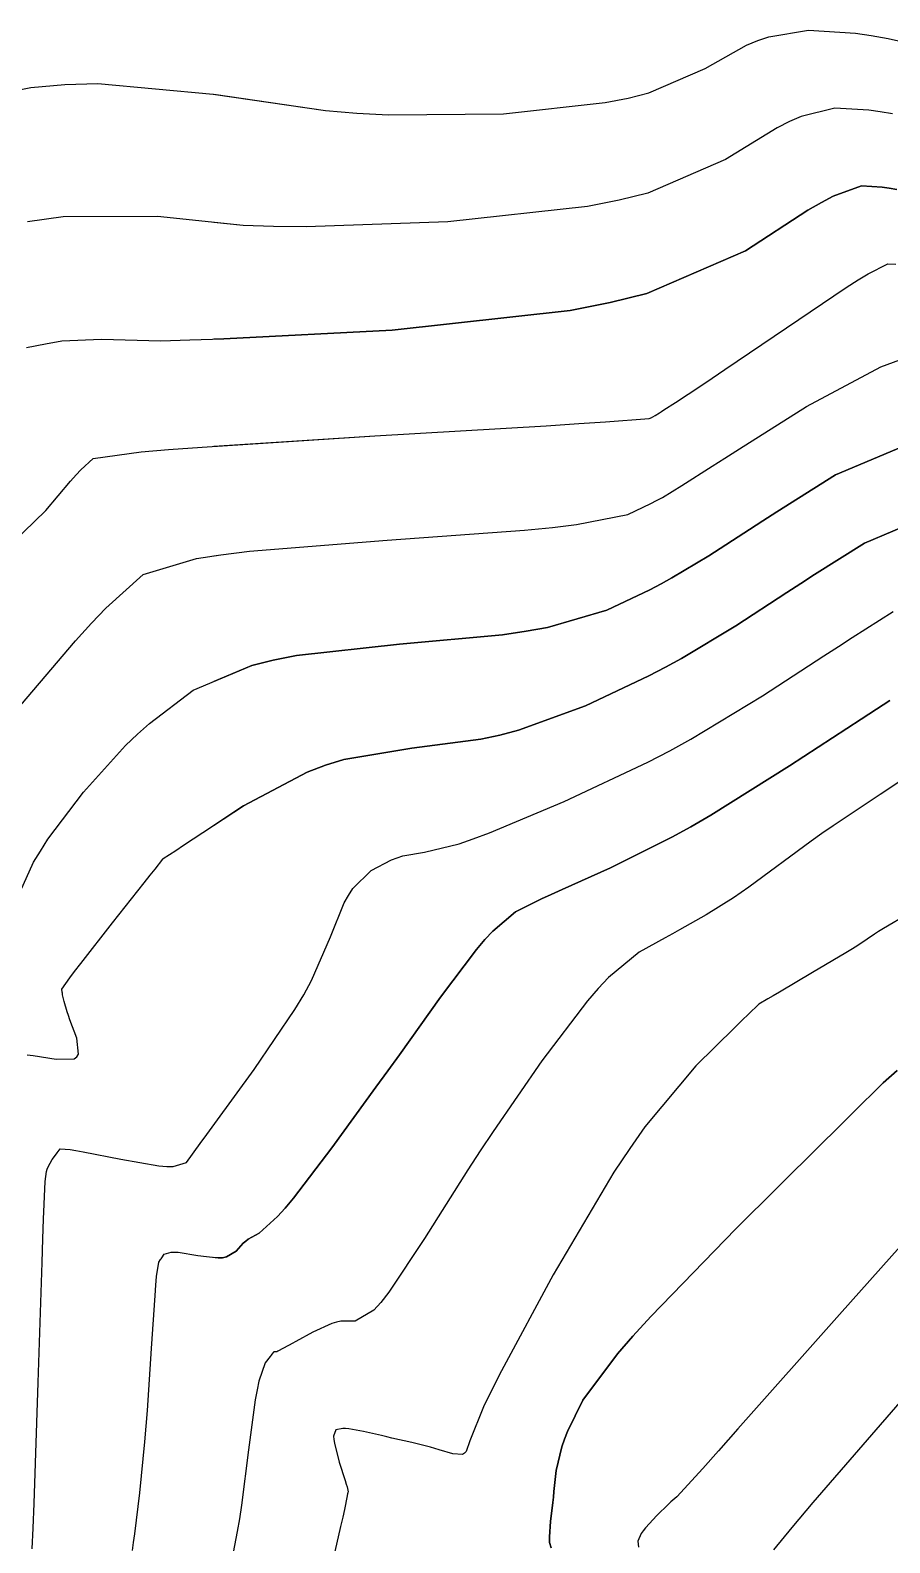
# Model space of a CAD drawing. Header units: metres. Extents: x 837475 to 838479, y 1189012 to 1191015.
# Drawn here: x 837818.6 to 837848.2, y 1190020.9 to 1190073 of the extents above; entities that cross this region are included whole.
import ezdxf

# ---------------------------------------------------------------- set-up
doc = ezdxf.new("R2010")
doc.units = ezdxf.units.M
doc.header["$LTSCALE"] = 0.3
doc.layers.add('COTAS 10', color=1, linetype='Continuous')
doc.layers.add('COTAS INT', color=252, linetype='Continuous')

msp = doc.modelspace()

# ---------------------------------------------------------------- linework, layer by layer
at = {"layer": 'COTAS 10'}
for points, elevation in [([(837814.265, 1190070.139), (837818.628, 1190071.002), (837819.791, 1190071.101), (837820.934, 1190071.14), (837824.899, 1190070.773), (837828.767, 1190070.205), (837829.849, 1190070.117), (837830.936, 1190070.059), (837834.899, 1190070.098), (837838.394, 1190070.479), (837839.185, 1190070.637), (837839.899, 1190070.817), (837841.841, 1190071.656), (837843.263, 1190072.457), (837843.65, 1190072.614), (837844.034, 1190072.742), (837845.394, 1190072.97), (837847.007, 1190072.868), (837847.549, 1190072.79), (837848.133, 1190072.689), (837850.59, 1190072.141)], 1770), ([(837824.923, 1190070.769), (837828.767, 1190070.205), (837829.849, 1190070.117), (837830.936, 1190070.059), (837834.899, 1190070.098), (837838.394, 1190070.479), (837839.185, 1190070.637), (837839.899, 1190070.817), (837841.841, 1190071.656), (837843.263, 1190072.457), (837843.65, 1190072.614), (837844.034, 1190072.742), (837845.394, 1190072.97), (837847.007, 1190072.868), (837847.549, 1190072.79), (837848.133, 1190072.689), (837850.59, 1190072.141)], 1770), ([(837818.156, 1190043.093), (837818.722, 1190044.334), (837818.953, 1190044.722), (837819.216, 1190045.128), (837820.438, 1190046.751), (837821.889, 1190048.351), (837822.298, 1190048.743), (837822.709, 1190049.112), (837824.217, 1190050.26), (837826.234, 1190051.113), (837826.967, 1190051.296), (837827.774, 1190051.456), (837831.317, 1190051.843), (837834.865, 1190052.166), (837835.675, 1190052.286), (837836.411, 1190052.42), (837838.448, 1190053.013), (837839.93, 1190053.714), (837840.317, 1190053.915), (837840.693, 1190054.12), (837841.963, 1190054.887), (837843.363, 1190055.793), (837843.821, 1190056.086), (837844.309, 1190056.398), (837846.324, 1190057.674), (837848.863, 1190058.742)], 1780), ([(837848.863, 1190058.742), (837846.324, 1190057.674), (837844.309, 1190056.398), (837843.821, 1190056.086), (837843.363, 1190055.793), (837841.963, 1190054.887), (837840.693, 1190054.12), (837840.317, 1190053.915), (837839.93, 1190053.714), (837838.448, 1190053.013), (837836.411, 1190052.42), (837835.675, 1190052.286), (837834.865, 1190052.166), (837831.317, 1190051.843), (837827.774, 1190051.456), (837826.967, 1190051.296), (837826.234, 1190051.113), (837824.923, 1190050.559)], 1780), ([(837848.838, 1190042.566), (837847.976, 1190042.052), (837847.806, 1190041.949), (837847.667, 1190041.862), (837847.412, 1190041.687), (837847.088, 1190041.472), (837846.905, 1190041.36), (837846.682, 1190041.224), (837845.536, 1190040.543), (837844.394, 1190039.871), (837844.173, 1190039.74), (837843.992, 1190039.634), (837843.682, 1190039.451), (837843.325, 1190039.11), (837843.114, 1190038.904), (837842.856, 1190038.65), (837841.521, 1190037.326), (837839.763, 1190035.226), (837839.239, 1190034.482), (837838.698, 1190033.667), (837836.607, 1190030.136), (837834.829, 1190026.831), (837834.485, 1190026.159), (837834.205, 1190025.592), (837833.732, 1190024.42), (837833.609, 1190024.057), (837833.551, 1190023.999), (837833.483, 1190023.96), (837833.147, 1190023.977), (837832.684, 1190024.12), (837832.536, 1190024.162), (837832.379, 1190024.204), (837831.736, 1190024.362), (837831.057, 1190024.52), (837830.876, 1190024.562), (837830.698, 1190024.603), (837830.081, 1190024.743), (837829.571, 1190024.834), (837829.461, 1190024.844), (837829.363, 1190024.847), (837829.122, 1190024.804), (837829.047, 1190024.58), (837829.054, 1190024.47), (837829.073, 1190024.339), (837829.244, 1190023.693), (837829.443, 1190023.061), (837829.48, 1190022.939), (837829.509, 1190022.84), (837829.549, 1190022.674), (837829.538, 1190022.643), (837829.534, 1190022.628), (837829.531, 1190022.612), (837829.52, 1190022.529), (837829.42, 1190022.059), (837829.361, 1190021.798), (837829.289, 1190021.48), (837828.914, 1190019.856)], 1790), ([(837848.838, 1190042.566), (837847.976, 1190042.052), (837847.806, 1190041.949), (837847.667, 1190041.862), (837847.412, 1190041.687), (837847.088, 1190041.472), (837846.905, 1190041.36), (837846.682, 1190041.224), (837845.536, 1190040.543), (837844.394, 1190039.871), (837844.173, 1190039.74), (837843.992, 1190039.634), (837843.682, 1190039.451), (837843.325, 1190039.11), (837843.114, 1190038.904), (837842.856, 1190038.65), (837841.521, 1190037.326), (837839.763, 1190035.226), (837839.239, 1190034.482), (837838.698, 1190033.667), (837836.607, 1190030.136), (837834.829, 1190026.831), (837834.485, 1190026.159), (837834.205, 1190025.592), (837833.732, 1190024.42), (837833.609, 1190024.057), (837833.551, 1190023.999), (837833.483, 1190023.96), (837833.147, 1190023.977), (837832.684, 1190024.12), (837832.536, 1190024.162), (837832.379, 1190024.204), (837831.736, 1190024.362), (837831.057, 1190024.52), (837830.876, 1190024.562), (837830.698, 1190024.603), (837830.081, 1190024.743), (837829.571, 1190024.834), (837829.461, 1190024.844), (837829.363, 1190024.847), (837829.122, 1190024.804), (837829.047, 1190024.58), (837829.054, 1190024.47), (837829.073, 1190024.339), (837829.244, 1190023.693), (837829.443, 1190023.061), (837829.48, 1190022.939), (837829.509, 1190022.84), (837829.549, 1190022.674), (837829.538, 1190022.643), (837829.534, 1190022.628), (837829.531, 1190022.612), (837829.52, 1190022.529), (837829.42, 1190022.059), (837829.361, 1190021.798), (837829.289, 1190021.48), (837828.914, 1190019.856)], 1790)]:
    msp.add_lwpolyline(points, dxfattribs=dict(at, elevation=elevation))
at = {"layer": 'COTAS INT'}
for points, elevation in [([(837848.285, 1190070.088), (837847.862, 1190070.161), (837847.47, 1190070.218), (837846.304, 1190070.291), (837845.136, 1190070.001), (837844.743, 1190069.828), (837844.319, 1190069.616), (837842.533, 1190068.519), (837839.862, 1190067.365), (837838.879, 1190067.117), (837837.79, 1190066.9), (837832.982, 1190066.375), (837828.104, 1190066.207), (837826.973, 1190066.215), (837825.936, 1190066.246), (837822.982, 1190066.556), (837819.735, 1190066.546), (837818.513, 1190066.375)], 1772), ([(837848.285, 1190070.088), (837847.862, 1190070.161), (837847.47, 1190070.218), (837846.304, 1190070.291), (837845.136, 1190070.001), (837844.743, 1190069.828), (837844.319, 1190069.616), (837842.533, 1190068.519), (837839.862, 1190067.365), (837838.879, 1190067.117), (837837.79, 1190066.9), (837832.982, 1190066.375), (837828.104, 1190066.207), (837826.973, 1190066.215), (837825.936, 1190066.246), (837824.923, 1190066.352)], 1772), ([(837818.479, 1190062.047), (837819.129, 1190062.18), (837819.696, 1190062.278), (837821.064, 1190062.34), (837823.105, 1190062.287), (837824.096, 1190062.312), (837825.273, 1190062.355), (837831.064, 1190062.653), (837837.187, 1190063.321), (837838.572, 1190063.597), (837839.824, 1190063.913), (837843.226, 1190065.383), (837845.374, 1190066.775), (837845.836, 1190067.043), (837846.239, 1190067.259), (837847.215, 1190067.612), (837847.934, 1190067.567), (837848.176, 1190067.532), (837848.436, 1190067.487)], 1774), ([(837848.436, 1190067.487), (837848.176, 1190067.532), (837847.934, 1190067.567), (837847.215, 1190067.612), (837846.239, 1190067.259), (837845.836, 1190067.043), (837845.374, 1190066.775), (837843.226, 1190065.383), (837839.824, 1190063.913), (837838.572, 1190063.597), (837837.187, 1190063.321), (837831.064, 1190062.653), (837825.273, 1190062.355), (837824.923, 1190062.342)], 1774), ([(837817.996, 1190055.325), (837819.137, 1190056.44), (837819.995, 1190057.455), (837820.183, 1190057.664), (837820.348, 1190057.842), (837820.768, 1190058.227), (837822.423, 1190058.458), (837823.368, 1190058.539), (837824.525, 1190058.627), (837830.461, 1190059.008), (837836.36, 1190059.36), (837837.493, 1190059.431), (837838.41, 1190059.49), (837839.912, 1190059.605), (837839.996, 1190059.644), (837840.018, 1190059.656), (837840.039, 1190059.667), (837840.111, 1190059.711), (837840.26, 1190059.806), (837840.33, 1190059.85), (837840.412, 1190059.902), (837840.812, 1190060.155), (837841.691, 1190060.735), (837842.074, 1190060.993), (837842.519, 1190061.294), (837844.631, 1190062.734), (837846.694, 1190064.115), (837847.107, 1190064.379), (837847.451, 1190064.592), (837848.125, 1190064.934), (837848.397, 1190064.917)], 1776), ([(837824.923, 1190058.653), (837830.461, 1190059.008), (837836.36, 1190059.36), (837837.493, 1190059.431), (837838.41, 1190059.49), (837839.912, 1190059.605), (837839.996, 1190059.644), (837840.018, 1190059.656), (837840.039, 1190059.667), (837840.111, 1190059.711), (837840.26, 1190059.806), (837840.33, 1190059.85), (837840.412, 1190059.902), (837840.812, 1190060.155), (837841.691, 1190060.735), (837842.074, 1190060.993), (837842.519, 1190061.294), (837844.631, 1190062.734), (837846.694, 1190064.115), (837847.107, 1190064.379), (837847.451, 1190064.592), (837848.125, 1190064.934), (837848.397, 1190064.917)], 1776), ([(837817.69, 1190049.04), (837820.166, 1190051.957), (837820.716, 1190052.564), (837821.207, 1190053.085), (837822.492, 1190054.244), (837824.329, 1190054.786), (837825.167, 1190054.918), (837826.149, 1190055.042), (837830.889, 1190055.425), (837835.613, 1190055.763), (837836.584, 1190055.859), (837837.41, 1190055.955), (837839.18, 1190056.309), (837839.963, 1190056.679), (837840.167, 1190056.786), (837840.366, 1190056.894), (837841.037, 1190057.299), (837842.082, 1190057.97), (837842.516, 1190058.246), (837843.013, 1190058.561), (837845.33, 1190060.026), (837847.887, 1190061.382), (837848.535, 1190061.63)], 1778), ([(837824.923, 1190054.88), (837825.167, 1190054.918), (837826.149, 1190055.042), (837830.889, 1190055.425), (837835.613, 1190055.763), (837836.584, 1190055.859), (837837.41, 1190055.955), (837839.18, 1190056.309), (837839.963, 1190056.679), (837840.167, 1190056.786), (837840.366, 1190056.894), (837841.037, 1190057.299), (837842.082, 1190057.97), (837842.516, 1190058.246), (837843.013, 1190058.561), (837845.33, 1190060.026), (837847.887, 1190061.382), (837848.535, 1190061.63)], 1778), ([(837818.496, 1190037.705), (837818.701, 1190037.686), (837819.498, 1190037.563), (837820.118, 1190037.574), (837820.212, 1190037.639), (837820.272, 1190037.73), (837820.209, 1190038.282), (837819.97, 1190038.918), (837819.919, 1190039.063), (837819.874, 1190039.193), (837819.77, 1190039.55), (837819.721, 1190039.778), (837819.712, 1190039.826), (837819.705, 1190039.869), (837819.696, 1190039.973), (837819.965, 1190040.36), (837820.133, 1190040.582), (837820.342, 1190040.853), (837821.436, 1190042.246), (837822.53, 1190043.626), (837822.739, 1190043.89), (837822.907, 1190044.103), (837823.175, 1190044.443), (837823.18, 1190044.453), (837823.186, 1190044.461), (837823.613, 1190044.745), (837823.88, 1190044.921), (837824.211, 1190045.139), (837825.942, 1190046.277), (837828.14, 1190047.441), (837828.766, 1190047.675), (837829.399, 1190047.871), (837831.745, 1190048.26), (837834.117, 1190048.569), (837834.766, 1190048.714), (837835.412, 1190048.885), (837837.716, 1190049.717), (837839.898, 1190050.749), (837840.466, 1190051.045), (837841.019, 1190051.347), (837842.889, 1190052.475), (837844.645, 1190053.616), (837845.126, 1190053.926), (837845.605, 1190054.234), (837847.319, 1190055.323), (837849.269, 1190056.143)], 1782), ([(837849.269, 1190056.143), (837847.319, 1190055.323), (837845.605, 1190054.234), (837845.126, 1190053.926), (837844.645, 1190053.616), (837842.889, 1190052.475), (837841.019, 1190051.347), (837840.466, 1190051.045), (837839.898, 1190050.749), (837837.716, 1190049.717), (837835.412, 1190048.885), (837834.766, 1190048.714), (837834.117, 1190048.569), (837831.745, 1190048.26), (837829.399, 1190047.871), (837828.766, 1190047.675), (837828.14, 1190047.441), (837825.942, 1190046.277), (837824.923, 1190045.607)], 1782), ([(837818.671, 1190020.704), (837818.704, 1190021.418), (837818.738, 1190022.265), (837818.882, 1190026.434), (837819.015, 1190030.559), (837819.042, 1190031.379), (837819.065, 1190032.058), (837819.115, 1190033.345), (837819.166, 1190033.69), (837819.191, 1190033.775), (837819.22, 1190033.855), (837819.361, 1190034.107), (837819.506, 1190034.298), (837819.538, 1190034.34), (837819.565, 1190034.377), (837819.631, 1190034.469), (837819.976, 1190034.452), (837820.179, 1190034.42), (837820.429, 1190034.375), (837821.72, 1190034.114), (837823.037, 1190033.891), (837823.305, 1190033.871), (837823.529, 1190033.868), (837823.987, 1190034.007), (837824.454, 1190034.652), (837824.684, 1190034.969), (837824.958, 1190035.345), (837826.313, 1190037.202), (837827.715, 1190039.27), (837828.018, 1190039.779), (837828.284, 1190040.262), (837828.94, 1190041.775), (837829.408, 1190042.936), (837829.556, 1190043.196), (837829.711, 1190043.429), (837830.34, 1190044.05), (837831.036, 1190044.419), (837831.233, 1190044.493), (837831.433, 1190044.555), (837832.173, 1190044.678), (837833.37, 1190044.972), (837833.857, 1190045.142), (837834.413, 1190045.35), (837836.984, 1190046.422), (837839.865, 1190047.784), (837840.616, 1190048.175), (837841.346, 1190048.573), (837843.815, 1190050.063), (837845.926, 1190051.44), (837846.431, 1190051.767), (837846.902, 1190052.07), (837848.313, 1190052.972)], 1784), ([(837824.923, 1190035.298), (837824.958, 1190035.345), (837826.313, 1190037.202), (837827.715, 1190039.27), (837828.018, 1190039.779), (837828.284, 1190040.262), (837828.94, 1190041.775), (837829.408, 1190042.936), (837829.556, 1190043.196), (837829.711, 1190043.429), (837830.34, 1190044.05), (837831.036, 1190044.419), (837831.233, 1190044.493), (837831.433, 1190044.555), (837832.173, 1190044.678), (837833.37, 1190044.972), (837833.857, 1190045.142), (837834.413, 1190045.35), (837836.984, 1190046.422), (837839.865, 1190047.784), (837840.616, 1190048.175), (837841.346, 1190048.573), (837843.815, 1190050.063), (837845.926, 1190051.44), (837846.431, 1190051.767), (837846.902, 1190052.07), (837848.313, 1190052.972)], 1784), ([(837822.124, 1190020.65), (837822.163, 1190020.921), (837822.204, 1190021.228), (837822.373, 1190022.636), (837822.549, 1190024.396), (837822.594, 1190024.926), (837822.637, 1190025.474), (837822.782, 1190027.606), (837822.902, 1190029.431), (837822.93, 1190029.786), (837822.955, 1190030.075), (837823.027, 1190030.576), (837823.091, 1190030.662), (837823.111, 1190030.691), (837823.132, 1190030.721), (837823.218, 1190030.846), (837823.452, 1190030.923), (837823.567, 1190030.922), (837823.703, 1190030.913), (837824.378, 1190030.8), (837825.076, 1190030.718), (837825.227, 1190030.728), (837825.36, 1190030.752), (837825.688, 1190030.955), (837825.938, 1190031.23), (837826.021, 1190031.299), (837826.111, 1190031.365), (837826.485, 1190031.577), (837827.122, 1190032.144), (837827.376, 1190032.434), (837827.665, 1190032.781), (837828.991, 1190034.513), (837830.506, 1190036.591), (837830.914, 1190037.155), (837831.317, 1190037.714), (837832.73, 1190039.696), (837833.967, 1190041.333), (837834.258, 1190041.675), (837834.526, 1190041.969), (837835.312, 1190042.63), (837836.204, 1190043.074), (837836.539, 1190043.231), (837836.913, 1190043.403), (837838.582, 1190044.148), (837840.695, 1190045.197), (837841.348, 1190045.561), (837842.03, 1190045.956), (837844.741, 1190047.651), (837847.208, 1190049.263), (837847.736, 1190049.607), (837848.198, 1190049.907)], 1786), ([(837848.198, 1190049.907), (837847.736, 1190049.607), (837847.208, 1190049.263), (837844.741, 1190047.651), (837842.03, 1190045.956), (837841.348, 1190045.561), (837840.695, 1190045.197), (837838.582, 1190044.148), (837836.913, 1190043.403), (837836.539, 1190043.231), (837836.204, 1190043.074), (837835.312, 1190042.63), (837834.526, 1190041.969), (837834.258, 1190041.675), (837833.967, 1190041.333), (837832.73, 1190039.696), (837831.317, 1190037.714), (837830.914, 1190037.155), (837830.506, 1190036.591), (837828.991, 1190034.513), (837827.665, 1190032.781), (837827.376, 1190032.434), (837827.122, 1190032.144), (837826.485, 1190031.577), (837826.111, 1190031.365), (837826.021, 1190031.299), (837825.938, 1190031.23), (837825.688, 1190030.955), (837825.36, 1190030.752), (837825.227, 1190030.728), (837825.076, 1190030.718), (837824.923, 1190030.736)], 1786), ([(837849.299, 1190047.617), (837847.856, 1190046.672), (837846.246, 1190045.594), (837845.853, 1190045.321), (837845.481, 1190045.059), (837843.34, 1190043.475), (837843.073, 1190043.29), (837842.808, 1190043.112), (837841.872, 1190042.532), (837840.959, 1190042.011), (837840.708, 1190041.87), (837840.458, 1190041.731), (837839.563, 1190041.24), (837838.508, 1190040.373), (837838.158, 1190039.997), (837837.782, 1190039.562), (837836.213, 1190037.498), (837834.54, 1190035.073), (837834.098, 1190034.409), (837833.666, 1190033.749), (837832.18, 1190031.393), (837830.947, 1190029.536), (837830.674, 1190029.19), (837830.43, 1190028.918), (837829.795, 1190028.541), (837829.302, 1190028.544), (837829.147, 1190028.511), (837828.985, 1190028.463), (837828.337, 1190028.167), (837827.749, 1190027.839), (837827.626, 1190027.771), (837827.52, 1190027.713), (837827.278, 1190027.588), (837827.172, 1190027.537), (837827.151, 1190027.526), (837827.133, 1190027.516), (837827.099, 1190027.493), (837827.084, 1190027.483), (837827.077, 1190027.482), (837827.07, 1190027.482), (837827.037, 1190027.486), (837827.004, 1190027.489), (837826.996, 1190027.489), (837826.99, 1190027.487), (837826.974, 1190027.476), (837826.924, 1190027.41), (837826.896, 1190027.373), (837826.862, 1190027.33), (837826.689, 1190027.107), (837826.473, 1190026.482), (837826.411, 1190026.185), (837826.349, 1190025.833), (837826.12, 1190024.115), (837825.876, 1190022.211), (837825.805, 1190021.743), (837825.733, 1190021.3), (837825.459, 1190019.912)], 1788), ([(837849.299, 1190047.617), (837847.856, 1190046.672), (837846.246, 1190045.594), (837845.853, 1190045.321), (837845.481, 1190045.059), (837843.34, 1190043.475), (837843.073, 1190043.29), (837842.808, 1190043.112), (837841.872, 1190042.532), (837840.959, 1190042.011), (837840.708, 1190041.87), (837840.458, 1190041.731), (837839.563, 1190041.24), (837838.508, 1190040.373), (837838.158, 1190039.997), (837837.782, 1190039.562), (837836.213, 1190037.498), (837834.54, 1190035.073), (837834.098, 1190034.409), (837833.666, 1190033.749), (837832.18, 1190031.393), (837830.947, 1190029.536), (837830.674, 1190029.19), (837830.43, 1190028.918), (837829.795, 1190028.541), (837829.302, 1190028.544), (837829.147, 1190028.511), (837828.985, 1190028.463), (837828.337, 1190028.167), (837827.749, 1190027.839), (837827.626, 1190027.771), (837827.52, 1190027.713), (837827.278, 1190027.588), (837827.172, 1190027.537), (837827.151, 1190027.526), (837827.133, 1190027.516), (837827.099, 1190027.493), (837827.084, 1190027.483), (837827.077, 1190027.482), (837827.07, 1190027.482), (837827.037, 1190027.486), (837827.004, 1190027.489), (837826.996, 1190027.489), (837826.99, 1190027.487), (837826.974, 1190027.476), (837826.924, 1190027.41), (837826.896, 1190027.373), (837826.862, 1190027.33), (837826.689, 1190027.107), (837826.473, 1190026.482), (837826.411, 1190026.185), (837826.349, 1190025.833), (837826.12, 1190024.115), (837825.876, 1190022.211), (837825.805, 1190021.743), (837825.733, 1190021.3), (837825.459, 1190019.912)], 1788), ([(837848.443, 1190037.168), (837847.959, 1190036.742), (837846.893, 1190035.687), (837846.389, 1190035.187), (837845.794, 1190034.597), (837842.893, 1190031.716), (837839.962, 1190028.702), (837839.348, 1190028.028), (837838.82, 1190027.423), (837837.627, 1190025.819), (837837.101, 1190024.748), (837836.994, 1190024.48), (837836.903, 1190024.224), (837836.713, 1190023.402), (837836.633, 1190022.682), (837836.612, 1190022.49), (837836.591, 1190022.302), (837836.517, 1190021.649), (837836.477, 1190021.125), (837836.477, 1190021.018), (837836.481, 1190020.928), (837836.538, 1190020.738)], 1792), ([(837836.538, 1190020.738), (837836.481, 1190020.928), (837836.477, 1190021.018), (837836.477, 1190021.125), (837836.517, 1190021.649), (837836.591, 1190022.302), (837836.612, 1190022.49), (837836.633, 1190022.682), (837836.713, 1190023.402), (837836.903, 1190024.224), (837836.994, 1190024.48), (837837.101, 1190024.748), (837837.627, 1190025.819), (837838.82, 1190027.423), (837839.348, 1190028.028), (837839.962, 1190028.702), (837842.893, 1190031.716), (837845.794, 1190034.597), (837846.389, 1190035.187), (837846.893, 1190035.687), (837847.959, 1190036.742), (837848.443, 1190037.168)], 1792), ([(837849.969, 1190032.702), (837846.458, 1190028.768), (837842.967, 1190024.836), (837842.297, 1190024.084), (837841.754, 1190023.477), (837840.863, 1190022.5), (837840.724, 1190022.385), (837840.656, 1190022.322), (837840.574, 1190022.245), (837840.174, 1190021.857), (837839.779, 1190021.432), (837839.702, 1190021.332), (837839.638, 1190021.24), (837839.523, 1190020.973), (837839.538, 1190020.767)], 1794), ([(837849.969, 1190032.702), (837846.458, 1190028.768), (837842.967, 1190024.836), (837842.297, 1190024.084), (837841.754, 1190023.477), (837840.863, 1190022.5), (837840.724, 1190022.385), (837840.656, 1190022.322), (837840.574, 1190022.245), (837840.174, 1190021.857), (837839.779, 1190021.432), (837839.702, 1190021.332), (837839.638, 1190021.24), (837839.523, 1190020.973), (837839.538, 1190020.767)], 1794), ([(837844.206, 1190020.674), (837844.836, 1190021.445), (837845.551, 1190022.301), (837848.849, 1190026.098)], 1796), ([(837844.206, 1190020.674), (837844.836, 1190021.445), (837845.551, 1190022.301), (837848.849, 1190026.098)], 1796)]:
    msp.add_lwpolyline(points, dxfattribs=dict(at, elevation=elevation))

doc.saveas('drawing.dxf')
